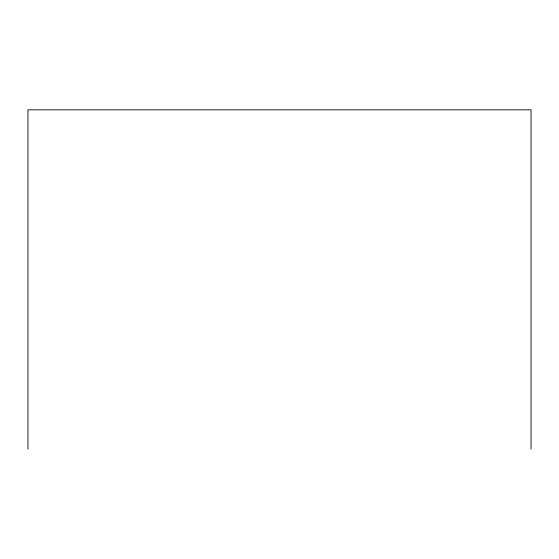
<?xml version="1.0" encoding="UTF-8"?>
<svg xmlns="http://www.w3.org/2000/svg" width="559" height="559" viewBox="0 0 559 559"><rect width="100%" height="100%" fill="white"/><g stroke="black" fill="none" stroke-linecap="round" stroke-linejoin="round"><path stroke-width="0.84" d="M531.05 449.17L531.05 109.83L27.95 109.83L27.95 449.17"/></g></svg>
